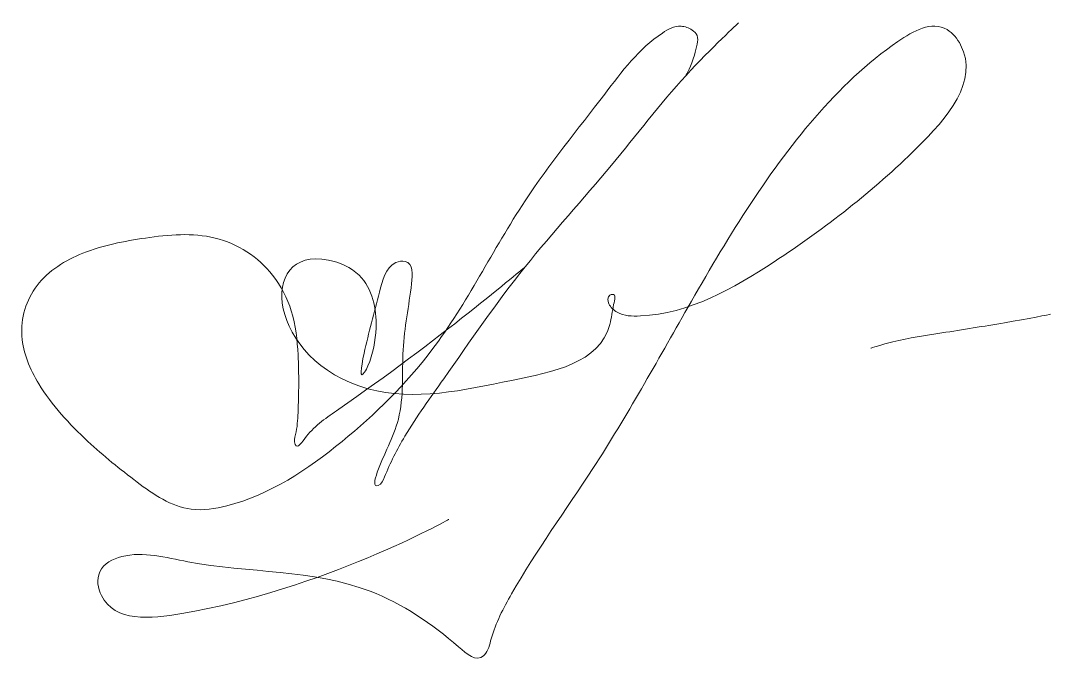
# Model space of a CAD drawing. Header units: millimetres. Extents: x 129 to 856, y -50 to 404.
import ezdxf

# ---------------------------------------------------------------- set-up
doc = ezdxf.new("R2010")
doc.units = ezdxf.units.MM
doc.header["$MEASUREMENT"] = 0
doc.layers.add('АР_Линии_тонкие', color=7, linetype='Continuous')
doc.layers.add('Подпись', color=5, linetype='Continuous')

# ---------------------------------------------------------------- blocks, each defined once
blk = doc.blocks.new('RO_podp')
at = {"layer": 'АР_Линии_тонкие', "color": 5, "linetype": 'Continuous', "lineweight": 0}
for points, knots in [([(61.73, 190.73), (61.73, 190.73), (65.53, 197.62), (67.71, 205.09), (68.46, 207.65), (69.01, 210.25), (69.51, 212.87), (69.89, 214.88), (70.25, 216.96), (69.51, 218.85), (68.85, 220.53), (67.44, 221.75), (65.92, 222.74), (63.58, 224.27), (60.93, 225.29), (58.14, 225.43), (53.37, 225.67), (49, 223.29), (44.98, 220.64), (28.38, 209.72), (16.43, 193.41), (4.3, 177.57), (-14.77, 152.67), (-34.66, 128.37), (-51.93, 102.2), (-74.75, 67.61), (-92.76, 29.96), (-117.73, -3.08), (-135.98, -27.24), (-157.66, -48.54), (-181.14, -67.68), (-205.54, -87.59), (-232.07, -105.38), (-262.49, -113.15), (-270.72, -115.25), (-279.2, -116.6), (-287.61, -115.54), (-301.98, -113.73), (-314.24, -105.16), (-325.9, -96.4), (-337.91, -87.37), (-349.57, -77.89), (-360.59, -67.68), (-373.74, -55.51), (-386, -42.31), (-395.29, -27.01), (-401.54, -16.71), (-406.42, -5.49), (-407.25, 6.49), (-408.14, 19.36), (-404.3, 32.12), (-396.48, 42.38), (-388.37, 53.04), (-376.66, 60.13), (-364.18, 65.11), (-350.04, 70.77), (-335, 73.68), (-319.92, 75.88), (-303.55, 78.27), (-286.87, 79.84), (-270.86, 75.88), (-254.75, 71.9), (-240.46, 62.6), (-230.19, 49.56), (-224.29, 42.07), (-219.86, 33.54), (-217.03, 24.44), (-213.9, 14.39), (-212.78, 3.86), (-212.24, -6.67), (-211.55, -20.21), (-211.68, -33.79), (-212.24, -47.35), (-212.46, -52.58), (-212.81, -57.81), (-214.04, -62.9), (-214.6, -65.23), (-215.29, -67.62), (-214.34, -69.78), (-212.65, -73.58), (-209.62, -68.37), (-206.26, -64.09), (-200.1, -56.27), (-191.76, -50.61), (-183.53, -44.95), (-115.26, 1.94), (-51.93, 55.54), (-51.93, 55.54)], [0, 0, 0, 0, 1, 1, 1, 2, 2, 2, 3, 3, 3, 4, 4, 4, 5, 5, 5, 6, 6, 6, 7, 7, 7, 8, 8, 8, 9, 9, 9, 10, 10, 10, 11, 11, 11, 12, 12, 12, 13, 13, 13, 14, 14, 14, 15, 15, 15, 16, 16, 16, 17, 17, 17, 18, 18, 18, 19, 19, 19, 20, 20, 20, 21, 21, 21, 22, 22, 22, 23, 23, 23, 24, 24, 24, 25, 25, 25, 26, 26, 26, 27, 27, 27, 28, 28, 28, 29, 29, 29, 29]), ([(98.82, 227.82), (98.82, 227.82), (79.42, 210.1), (61.73, 190.73), (43.2, 170.45), (26.64, 148.48), (9.09, 127.33), (-10.97, 103.15), (-32.31, 80.07), (-51.93, 55.54), (-72.26, 30.12), (-90.59, 3.19), (-109.35, -23.42), (-118.79, -36.8), (-128.45, -50.05), (-136.87, -64.09), (-142.38, -73.29), (-147.15, -82.89), (-151.23, -92.81), (-152.23, -95.26), (-153.31, -97.8), (-155.71, -98.79), (-159.48, -100.35), (-158.14, -94.74), (-156.31, -89.52), (-151.85, -76.79), (-144.78, -65.07), (-141.44, -52.02), (-137.37, -36.14), (-139.01, -19.49), (-138.07, -3.08), (-137.16, 12.58), (-133.95, 28), (-132.08, 43.58), (-131.29, 50.21), (-130.61, 57.89), (-136.57, 59.43), (-138.78, 60), (-141.08, 59.52), (-143.15, 58.53), (-150.69, 54.95), (-152.76, 45.91), (-154.82, 37.6), (-158.37, 23.23), (-162.42, 8.99), (-165.58, -5.47), (-168, -16.5), (-169.03, -24.23), (-165.28, -18.93), (-164.3, -17.54), (-163.55, -16.01), (-162.89, -14.44), (-159.3, -5.93), (-157.55, 3.24), (-157.21, 12.47), (-156.71, 26.12), (-159.53, 40.07), (-169.17, 49.56), (-175.01, 55.31), (-182.65, 58.74), (-190.71, 60.33), (-242.43, 70.52), (-233.5, -11.19), (-162.92, -30.5), (-129.84, -39.55), (-95.33, -31.55), (-61.5, -24.61), (-32.29, -18.62), (0.53, -12.65), (7.89, 14.87), (9.13, 19.48), (9.53, 24.27), (10.58, 28.92), (11.35, 32.32), (12.59, 36.18), (9.69, 36.1), (9.04, 36.09), (8.42, 35.88), (7.89, 35.5), (6.08, 34.21), (6.37, 31.64), (7.29, 29.52), (8.42, 26.94), (10.52, 24.94), (12.98, 23.54), (17.89, 20.74), (23.74, 20.58), (29.43, 20.85), (63.93, 22.46), (94.88, 40.06), (123.94, 59.13), (159.86, 82.71), (193.86, 109.13), (224.44, 139.29), (246.13, 160.69), (268.77, 186.58), (255.54, 212.27), (253.29, 216.64), (250.21, 220.59), (245.97, 223.04), (234.93, 229.42), (222.23, 222.12), (211.28, 214.66), (189.26, 199.66), (170.08, 181), (152.65, 160.83), (117.44, 120.06), (89.68, 73.63), (62.93, 26.83), (41.09, -11.36), (19.88, -49.93), (-4.07, -86.83), (-23.23, -116.35), (-44.04, -144.81), (-61.5, -175.36), (-67.28, -185.48), (-72.72, -195.85), (-75.85, -207.06), (-76.98, -211.1), (-77.83, -215.36), (-80.64, -218.43), (-80.83, -218.64), (-81.03, -218.84), (-81.24, -219.03), (-86.43, -223.74), (-93.06, -217.74), (-98.88, -212.74), (-117.72, -196.6), (-138.25, -182.32), (-161.4, -173.48), (-202.12, -157.95), (-247.05, -160.81), (-290.01, -152.63), (-305.62, -149.65), (-321.38, -145.14), (-336.67, -149.04), (-343.14, -150.69), (-349.45, -153.82), (-352.22, -159.8), (-354.69, -165.13), (-353.68, -171.26), (-351.02, -176.55), (-341.53, -195.49), (-316.39, -192.98), (-294.33, -189.27), (-195.37, -172.62), (-105.73, -122.8), (-105.73, -122.8)], [0, 0, 0, 0, 1, 1, 1, 2, 2, 2, 3, 3, 3, 4, 4, 4, 5, 5, 5, 6, 6, 6, 7, 7, 7, 8, 8, 8, 9, 9, 9, 10, 10, 10, 11, 11, 11, 12, 12, 12, 13, 13, 13, 14, 14, 14, 15, 15, 15, 16, 16, 16, 17, 17, 17, 18, 18, 18, 19, 19, 19, 20, 20, 20, 21, 21, 21, 22, 22, 22, 23, 23, 23, 24, 24, 24, 25, 25, 25, 26, 26, 26, 27, 27, 27, 28, 28, 28, 29, 29, 29, 30, 30, 30, 31, 31, 31, 32, 32, 32, 33, 33, 33, 34, 34, 34, 35, 35, 35, 36, 36, 36, 37, 37, 37, 38, 38, 38, 39, 39, 39, 40, 40, 40, 41, 41, 41, 42, 42, 42, 43, 43, 43, 44, 44, 44, 45, 45, 45, 46, 46, 46, 47, 47, 47, 48, 48, 48, 49, 49, 49, 49]), ([(192.13, -1.88), (192.13, -1.88), (199.82, 0.67), (207.69, 2.6), (219.1, 5.41), (230.78, 7.01), (242.38, 8.88), (257.14, 11.27), (271.91, 13.54), (286.65, 16.06), (302.84, 18.83), (318.95, 22.04), (318.95, 22.04)], [0, 0, 0, 0, 1, 1, 1, 2, 2, 2, 3, 3, 3, 4, 4, 4, 4])]:
    blk.add_open_spline(points, degree=3, knots=knots, dxfattribs=at)

msp = doc.modelspace()

# ---------------------------------------------------------------- block references
at = {"layer": 'Подпись'}
msp.add_blockref('RO_podp', (536.83, 174.19), dxfattribs=at)

doc.saveas('drawing.dxf')
